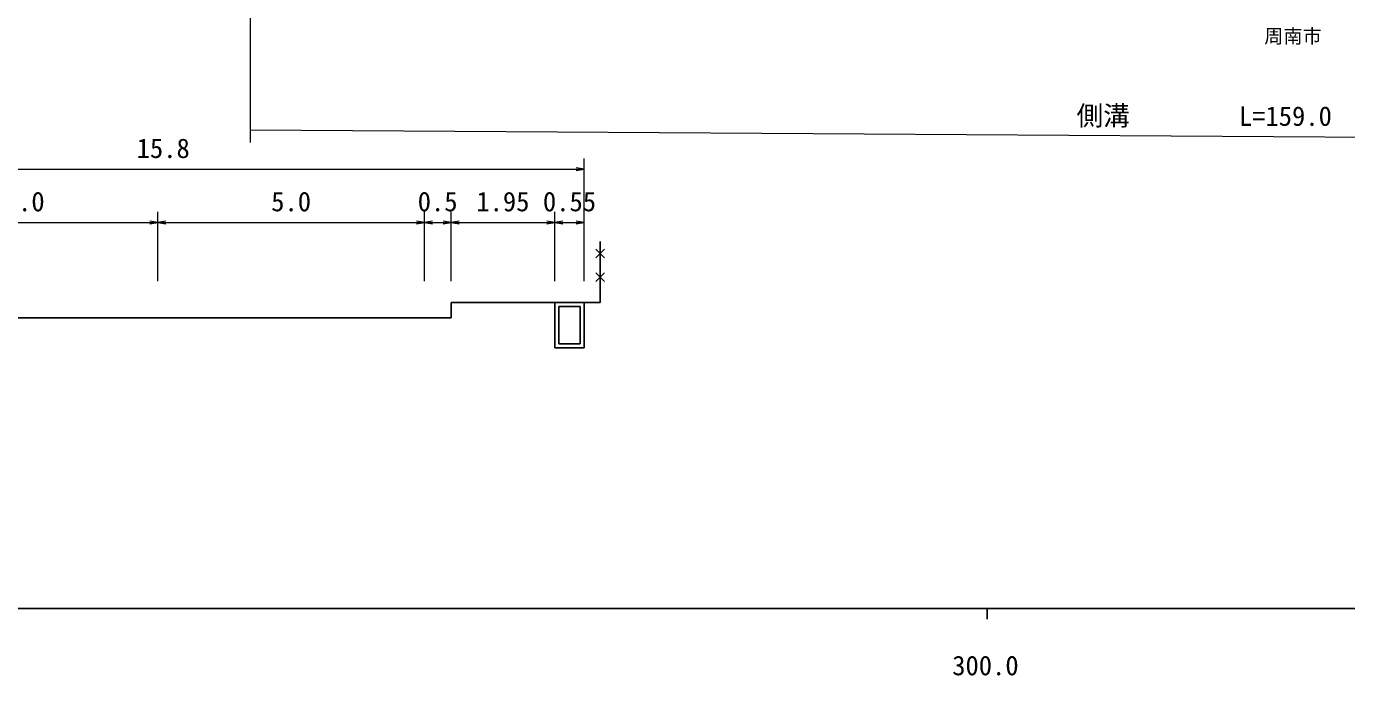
# Model space of a CAD drawing. Units: millimetres at full size, sheet at 1:1000, with parts at other scales. Extents: x 40000 to 680000, y 20000 to 380000.
# Drawn here: x 277850 to 401736, y 198715 to 259636 of the extents above; entities that cross this region are included whole.
import ezdxf
from ezdxf.enums import TextEntityAlignment as Align

# ---------------------------------------------------------------- set-up
doc = ezdxf.new("R2010")
doc.units = ezdxf.units.MM
doc.header["$LTSCALE"] = 1000
for name, color, linetype, lineweight in [('M-BGD', 7, 'Continuous', 25), ('M-BGD-EXST', 7, 'Continuous', 25), ('M-STR-HTXT', 7, 'Continuous', 13), ('M-TTL-BAND', 7, 'Continuous', 25)]:
    doc.layers.add(name, color=color, linetype=linetype, lineweight=lineweight)
doc.styles.add('ＭＳ ゴシック', font='')
doc.styles.get('ＭＳ ゴシック').set_extended_font_data('MS Gothic')

# ---------------------------------------------------------------- blocks, each defined once
blk = doc.blocks.new('open_arrow')
at = {"color": 0, "linetype": 'Continuous', "lineweight": -2}
blk.add_lwpolyline([(7.5, 1.25), (0, 0), (7.5, -1.25)], dxfattribs=at)

msp = doc.modelspace()

# ---------------------------------------------------------------- linework, layer by layer
at = {"layer": 'M-BGD'}
for p, q in [((331688, 233734), (331688, 239462)), ((331288, 238724), (332088, 237924)), ((331288, 237924), (332088, 238724)), ((331288, 236502), (332088, 235702)), ((331288, 235702), (332088, 236502)), ((317695, 232285), (317695, 233734)), ((317695, 233734), (331688, 233734)), ((327445, 229464), (327445, 233734)), ((327820, 233359), (329820, 233359)), ((327820, 229839), (327820, 233359)), ((329820, 229839), (329820, 233359)), ((330195, 229464), (330195, 233734)), ((262695, 232285), (317695, 232285)), ((327445, 229464), (330195, 229464)), ((327820, 229839), (329820, 229839))]:
    msp.add_line(p, q, dxfattribs=at)
at = {"layer": 'M-STR-HTXT'}
for p, q in [((298844, 279725), (298844, 248747)), ((298844, 249920), (456473, 248921)), ((330195, 235734), (330195, 247234)), ((251195, 246234), (330195, 246234)), ((290195, 235734), (290195, 242234)), ((290195, 235734), (290195, 242234)), ((315195, 235734), (315195, 242234)), ((315195, 235734), (315195, 242234)), ((317695, 235734), (317695, 242234)), ((317695, 235734), (317695, 242234)), ((327445, 235734), (327445, 242234)), ((327445, 235734), (327445, 242234)), ((330195, 235734), (330195, 242234)), ((265195, 241234), (290195, 241234)), ((290195, 241234), (315195, 241234)), ((315195, 241234), (317695, 241234)), ((317695, 241234), (327445, 241234)), ((327445, 241234), (330195, 241234))]:
    msp.add_line(p, q, dxfattribs=at)
at = {"layer": 'M-TTL-BAND'}
for p, q in [((40000, 205000), (579000, 205000)), ((368000, 205000), (368000, 204000))]:
    msp.add_line(p, q, dxfattribs=at)

# ---------------------------------------------------------------- block references
at = {"layer": 'M-STR-HTXT', "xscale": 100, "yscale": 100, "rotation": 180}
for p in [(330195, 246234), (290195, 241234), (315195, 241234), (317695, 241234), (327445, 241234), (330195, 241234)]:
    msp.add_blockref('open_arrow', p, dxfattribs=at)
at = {"layer": 'M-STR-HTXT', "xscale": 100, "yscale": 100}
for p in [(290195, 241234), (315195, 241234), (317695, 241234), (327445, 241234)]:
    msp.add_blockref('open_arrow', p, dxfattribs=at)

# ---------------------------------------------------------------- texts
at = {"layer": 'M-BGD-EXST', "style": 'ＭＳ ゴシック'}
msp.add_text('周南市', height=1320, dxfattribs=at).set_placement((394003, 257669), align=Align.BOTTOM_LEFT)
at = {"layer": 'M-STR-HTXT', "style": 'ＭＳ ゴシック'}
for s, p in [('側溝', (376392, 249792)), ('L=159.0', (391627, 249753)), ('15.8', (288195, 246734)), ('5.0', (275820, 241734)), ('5.0', (300820, 241734)), ('0.5', (314570, 241734)), ('1.95', (320070, 241734)), ('0.55', (326320, 241734))]:
    msp.add_text(s, height=1833, dxfattribs=at).set_placement(p, align=Align.BOTTOM_LEFT)
at = {"layer": 'M-TTL-BAND', "style": 'ＭＳ ゴシック'}
msp.add_text('300.0', height=1833, dxfattribs=at).set_placement((367844, 198195), align=Align.BOTTOM_CENTER)

doc.saveas('drawing.dxf')
